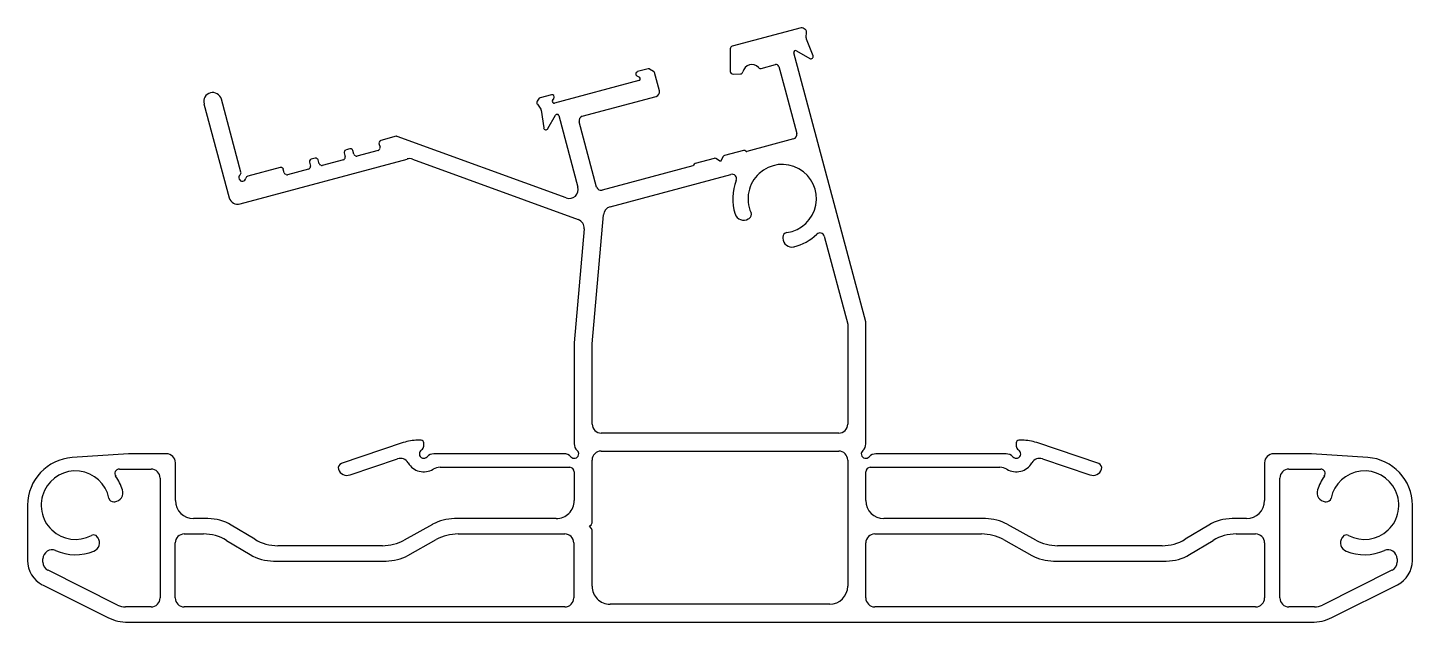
# Model space of a CAD drawing. Extents: x 3077 to 3231, y 615 to 681.
import ezdxf

# ---------------------------------------------------------------- set-up
doc = ezdxf.new("R2010")
doc.units = 0
doc.layers.get('0').update_dxf_attribs({"linetype": 'CONTINUOUS'})

msp = doc.modelspace()

# ---------------------------------------------------------------- linework, layer by layer
for p, q in [((3162.96, 681.12), (3155.32, 679.07)), ((3163.43, 680.94), (3163.19, 681.09)), ((3163.53, 679.99), (3163.58, 680.66)), ((3164.29, 678.02), (3163.55, 679.85)), ((3155.1, 678.78), (3155.1, 676.27)), ((3170.15, 648.49), (3162.15, 678.34)), ((3162.44, 678.57), (3163.93, 677.71)), ((3145.97, 676.56), (3144.78, 676.25)), ((3146.59, 676.27), (3146.12, 676.54)), ((3158.53, 676.61), (3160.12, 677.04)), ((3160.48, 676.83), (3161.18, 674.23)), ((3144.96, 675.26), (3135.59, 672.75)), ((3144.72, 675.79), (3145.01, 675.62)), ((3147.23, 674.11), (3146.69, 676.15)), ((3155.41, 675.97), (3156.23, 676)), ((3135.25, 673.69), (3133.99, 673.35)), ((3138.67, 671.29), (3146.88, 673.49)), ((3161.18, 674.23), (3162.48, 669.39)), ((3096.66, 672.67), (3099.45, 662.23)), ((3100.76, 665.1), (3098.59, 673.19)), ((3133.8, 673.21), (3133.66, 672.97)), ((3133.68, 672.65), (3134.06, 672.1)), ((3134.1, 671.96), (3134.38, 670.01)), ((3135.36, 673.04), (3135.53, 673.32)), ((3134.84, 669.92), (3135.7, 671.41)), ((3136.06, 671.38), (3138.19, 663.43)), ((3140.26, 663.44), (3138.32, 670.68)), ((3118, 669.07), (3116.29, 668.61)), ((3136.88, 662.23), (3118.12, 669.06)), ((3112.31, 667.48), (3112.25, 667.38)), ((3112.85, 667.69), (3112.43, 667.58)), ((3113.1, 667.61), (3113, 667.67)), ((3113.31, 667.07), (3113.2, 667.49)), ((3116.01, 667.5), (3113.65, 666.87)), ((3116.09, 668.26), (3116.21, 667.85)), ((3116.17, 668.52), (3116.11, 668.42)), ((3116.19, 667.69), (3116.13, 667.59)), ((3156.58, 667.5), (3154.47, 666.93)), ((3162.12, 668.78), (3156.93, 667.39)), ((3100.67, 661.58), (3119.23, 666.55)), ((3108.37, 666.19), (3108.48, 665.77)), ((3108.44, 666.45), (3108.39, 666.35)), ((3108.99, 666.65), (3108.57, 666.54)), ((3109.24, 666.57), (3109.14, 666.63)), ((3109.44, 666.03), (3109.33, 666.45)), ((3109.64, 665.85), (3109.54, 665.91)), ((3112.14, 666.46), (3109.79, 665.83)), ((3112.23, 667.23), (3112.34, 666.81)), ((3112.32, 666.66), (3112.26, 666.56)), ((3113.5, 666.89), (3113.4, 666.95)), ((3119.83, 666.53), (3138.22, 659.83)), ((3150.95, 665.78), (3140.87, 663.08)), ((3153.3, 666.62), (3151.2, 666.06)), ((3154.02, 666.29), (3153.49, 666.6)), ((3154.32, 666.82), (3154.02, 666.29)), ((3105.12, 665.62), (3101.53, 664.66)), ((3105.38, 665.54), (3105.27, 665.6)), ((3105.58, 665), (3105.47, 665.42)), ((3105.78, 664.82), (3105.67, 664.88)), ((3108.28, 665.43), (3105.93, 664.8)), ((3108.46, 665.62), (3108.4, 665.52)), ((3141.76, 661.25), (3155.16, 664.84)), ((3139.77, 646.04), (3141.02, 660.37)), ((3157.11, 659.9), (3157.21, 659.96)), ((3138.87, 658.8), (3137.77, 646.13)), ((3160.94, 657.88), (3160.94, 657.76)), ((3165.54, 657.98), (3168.15, 648.23)), ((3168.15, 648.23), (3168.15, 637.13)), ((3170.15, 634.95), (3170.15, 648.49)), ((3137.77, 646.13), (3137.77, 634.95)), ((3139.77, 637.13), (3139.77, 646.04)), ((3118.79, 635.07), (3111.91, 632.75)), ((3120.77, 635.33), (3120.39, 635.33)), ((3121.07, 634.69), (3121.07, 635.03)), ((3167.15, 636.13), (3140.77, 636.13)), ((3186.85, 635.03), (3186.85, 634.69)), ((3187.53, 635.33), (3187.15, 635.33)), ((3196.01, 632.75), (3189.13, 635.07)), ((3088.26, 633.83), (3082.03, 633.41)), ((3092.49, 633.83), (3088.26, 633.83)), ((3136.65, 633.83), (3122.18, 633.83)), ((3140.75, 634.13), (3167.14, 634.13)), ((3185.73, 633.83), (3171.27, 633.83)), ((3219.66, 633.83), (3215.43, 633.83)), ((3225.88, 633.42), (3219.66, 633.83)), ((3087.26, 632.13), (3090.79, 632.13)), ((3093.49, 628.63), (3093.49, 632.83)), ((3112.88, 631.49), (3118.15, 633.27)), ((3122.87, 632.33), (3137.27, 632.33)), ((3139.75, 626.18), (3139.75, 633.13)), ((3168.14, 633.13), (3168.14, 619.13)), ((3170.65, 632.33), (3185.05, 632.33)), ((3189.77, 633.27), (3195.04, 631.49)), ((3214.43, 632.83), (3214.43, 628.63)), ((3217.13, 632.13), (3220.66, 632.13)), ((3091.79, 631.13), (3091.79, 617.83)), ((3137.77, 631.83), (3137.77, 628.63)), ((3170.15, 628.63), (3170.15, 631.83)), ((3216.13, 617.83), (3216.13, 631.13)), ((3077.08, 628.13), (3077.08, 621.98)), ((3086.64, 628.5), (3086.75, 628.51)), ((3221.16, 628.51), (3221.28, 628.5)), ((3230.84, 621.98), (3230.84, 628.13)), ((3097.1, 626.63), (3095.49, 626.63)), ((3102.3, 624.34), (3099.68, 625.91)), ((3122.05, 626), (3118.9, 624.25)), ((3135.77, 626.63), (3124.47, 626.63)), ((3139.45, 625.78), (3139.68, 626)), ((3139.68, 625.55), (3139.45, 625.78)), ((3183.44, 626.63), (3172.15, 626.63)), ((3189.02, 624.25), (3185.87, 626)), ((3208.24, 625.91), (3205.62, 624.34)), ((3212.43, 626.63), (3210.82, 626.63)), ((3084.88, 624.52), (3084.81, 624.62)), ((3094.46, 624.93), (3096.6, 624.93)), ((3119.3, 622.55), (3122.46, 624.3)), ((3124.88, 624.93), (3136.73, 624.93)), ((3139.75, 619.13), (3139.75, 625.37)), ((3171.15, 624.93), (3183.01, 624.93)), ((3185.43, 624.3), (3188.58, 622.55)), ((3211.29, 624.93), (3213.43, 624.93)), ((3223.11, 624.62), (3223.04, 624.52)), ((3093.46, 617.83), (3093.46, 623.93)), ((3099.17, 624.21), (3101.8, 622.64)), ((3116.47, 623.63), (3104.87, 623.63)), ((3137.73, 623.93), (3137.73, 617.83)), ((3170.15, 617.83), (3170.15, 623.93)), ((3203.05, 623.63), (3191.45, 623.63)), ((3206.09, 622.64), (3208.71, 624.21)), ((3214.43, 623.93), (3214.43, 617.83)), ((3078.78, 621.8), (3078.78, 622.17)), ((3104.37, 621.93), (3116.88, 621.93)), ((3191.01, 621.93), (3203.52, 621.93)), ((3229.14, 622.17), (3229.14, 621.8)), ((3087.06, 617.04), (3079.34, 620.9)), ((3228.58, 620.9), (3220.86, 617.04)), ((3078.71, 619.3), (3086, 615.66)), ((3221.89, 615.66), (3229.18, 619.3)), ((3090.79, 616.83), (3087.96, 616.83)), ((3136.73, 616.83), (3094.46, 616.83)), ((3166.14, 617.13), (3141.75, 617.13)), ((3213.43, 616.83), (3171.15, 616.83)), ((3219.96, 616.83), (3217.13, 616.83)), ((3088.23, 615.13), (3219.66, 615.13))]:
    msp.add_line(p, q)
for centre, radius, start, end in [((3163.04, 680.83), 0.3, 60.0449, 105), ((3163.28, 680.68), 0.3, 355.3153, 60.0449), ((3163.82, 679.97), 0.3, 175.3153, 202), ((3155.4, 678.78), 0.3, 105, 180), ((3162.34, 678.4), 0.2, 60, 195), ((3146.02, 676.37), 0.2, 60, 105.0236), ((3157.49, 676.03), 1, 42.4864, 167.8949), ((3158.45, 676.9), 0.3, 222.4864, 285), ((3160.19, 676.75), 0.3, 15.0036, 105), ((3164.06, 677.93), 0.25, 240, 22), ((3144.85, 676), 0.25, 105, 240), ((3144.91, 675.45), 0.2, 285, 60), ((3146.49, 676.1), 0.2, 15, 60), ((3155.4, 676.27), 0.3, 180, 272), ((3156.22, 676.3), 0.3, 272, 347.8949), ((3097.63, 672.93), 1, 15, 195), ((3135.31, 673.45), 0.25, 330, 105), ((3146.75, 673.98), 0.5, 285, 15), ((3133.92, 672.82), 0.3, 150, 214.6847), ((3134.06, 673.06), 0.3, 105, 150), ((3133.8, 671.94), 0.3, 5.6319, 32.2138), ((3135.54, 672.94), 0.2, 150, 285), ((3135.87, 671.31), 0.2, 22.7624, 150), ((3138.8, 670.81), 0.5, 105, 195), ((3118.05, 668.87), 0.2, 70.0037, 105), ((3134.62, 670.04), 0.25, 188, 330), ((3161.99, 669.26), 0.5, 285, 15), ((3112.42, 667.28), 0.2, 150, 195), ((3112.48, 667.38), 0.2, 105, 150), ((3112.9, 667.5), 0.2, 60, 105), ((3113, 667.44), 0.2, 15, 60), ((3115.95, 667.69), 0.2, 285, 330), ((3116.29, 668.32), 0.2, 150, 195), ((3116.35, 668.42), 0.2, 105, 150), ((3116.01, 667.79), 0.2, 330, 15), ((3156.64, 667.26), 0.25, 40.377, 105), ((3156.91, 667.48), 0.1, 220.377, 285), ((3108.56, 666.25), 0.2, 150, 195), ((3108.62, 666.35), 0.2, 105, 150), ((3108.29, 665.72), 0.2, 330, 15), ((3109.04, 666.46), 0.2, 60, 105), ((3109.14, 666.4), 0.2, 15, 60), ((3109.64, 666.09), 0.2, 195, 240), ((3109.74, 666.03), 0.2, 240, 285), ((3112.09, 666.66), 0.2, 285, 330), ((3112.15, 666.76), 0.2, 330, 15), ((3113.5, 667.12), 0.2, 195, 240), ((3113.6, 667.06), 0.2, 240, 285), ((3119.49, 665.59), 1, 70.0037, 105.0037), ((3150.92, 665.88), 0.1, 285, 349.623), ((3151.27, 665.82), 0.25, 105, 169.623), ((3153.37, 666.38), 0.25, 60.0041, 105), ((3154.54, 666.69), 0.25, 105, 150.0041), ((3160.87, 662.15), 3.8, 277.5662, 204.2114), ((3100.92, 664.49), 0.4, 130.3769, 349.6231), ((3100.47, 665.03), 0.3, 310.3769, 15), ((3101.61, 664.37), 0.3, 105, 169.6231), ((3105.17, 665.42), 0.2, 60, 105), ((3105.28, 665.37), 0.2, 15, 60), ((3105.77, 665.05), 0.2, 195, 240), ((3105.88, 664.99), 0.2, 240, 285), ((3108.23, 665.62), 0.2, 285, 330), ((3155.29, 664.36), 0.5, 338.4197, 105.0037), ((3137.22, 663.17), 1, 250.0037, 15), ((3140.74, 663.57), 0.5, 195, 285), ((3160.87, 662.15), 5.5, 158.4197, 198.0528), ((3100.41, 662.54), 1, 197.9325, 285.0037), ((3142.02, 660.28), 1, 105.0037, 175), ((3137.88, 658.89), 1, 355, 70.0037), ((3156.59, 660.76), 1, 198.0629, 300.9177), ((3156.95, 660.39), 0.5, 300.8888, 24.2114), ((3161.44, 657.89), 0.5, 97.5662, 180.8888), ((3160.87, 662.15), 5.5, 283.7283, 314.206), ((3165.06, 657.85), 0.5, 15, 134.206), ((3161.94, 657.78), 1, 180.8888, 283.7283), ((3140.77, 637.13), 1, 180, 270), ((3167.15, 637.13), 1, 270, 0), ((3120.39, 630.33), 5, 90, 108.6166), ((3120.77, 635.03), 0.3, 0, 90), ((3187.15, 635.03), 0.3, 90, 180), ((3187.53, 630.33), 5, 71.3834, 90), ((3092.49, 632.83), 1, 0, 90), ((3121.07, 633.83), 0.5, 120, 318.1897), ((3120.57, 634.69), 0.5, 300, 360), ((3122.18, 632.83), 1, 90, 138.1897), ((3136.65, 632.83), 1, 41.9353, 90.0798), ((3137.77, 633.83), 0.5, 221.8103, 48.1897), ((3138.77, 634.95), 1, 180, 228.1897), ((3140.75, 633.13), 1, 90, 180), ((3167.14, 633.13), 1, 0, 90), ((3170.15, 633.83), 0.5, 131.8103, 318.1897), ((3169.15, 634.94), 1, 311.9642, 0.0847), ((3171.27, 632.83), 1, 90, 138.1897), ((3185.73, 632.83), 1, 41.8103, 90), ((3186.85, 633.83), 0.5, 221.8103, 60), ((3187.35, 634.69), 0.5, 180, 240), ((3215.43, 632.83), 1, 90, 180), ((3082.38, 628.13), 5.3, 93.7944, 180), ((3082.38, 628.13), 3.8, 11.6774, 298.0265), ((3087.26, 631.63), 0.5, 90, 215.6853), ((3090.79, 631.13), 1, 0, 90), ((3112.07, 632.27), 0.5, 108.4384, 198.4259), ((3112.54, 632.43), 1, 198.4373, 289.9498), ((3118.47, 632.32), 1, 30.1788, 108.6166), ((3121.07, 633.83), 2, 210.1788, 301.0027), ((3122.87, 630.83), 1.5, 89.9963, 121.0027), ((3137.27, 631.83), 0.5, 0.0037, 90), ((3170.65, 631.83), 0.5, 90, 180), ((3185.05, 630.83), 1.5, 58.9973, 90.0037), ((3186.85, 633.83), 2, 238.9973, 329.8212), ((3189.45, 632.32), 1, 71.3834, 149.8212), ((3195.38, 632.43), 1, 250.0502, 341.5627), ((3195.85, 632.27), 0.5, 341.5741, 71.5616), ((3217.13, 631.13), 1, 90, 180), ((3220.66, 631.63), 0.5, 324.3147, 90), ((3225.54, 628.13), 3.8, 241.9735, 168.3226), ((3225.54, 628.13), 5.3, 0, 86.2206), ((3082.38, 628.13), 5.5, 17.8396, 35.6853), ((3225.54, 628.13), 5.5, 144.3147, 162.1604), ((3086.59, 629), 0.5, 191.6774, 275), ((3086.67, 629.51), 1, 275, 17.8396), ((3221.25, 629.51), 1, 162.1604, 265), ((3221.32, 629), 0.5, 265, 348.3226), ((3095.49, 628.63), 2, 180, 270), ((3135.77, 628.63), 2, 269.9963, 360), ((3172.15, 628.63), 2, 180, 270), ((3212.43, 628.63), 2, 270, 360), ((3097.1, 621.63), 5, 59.0362, 90), ((3124.47, 621.63), 5, 90, 118.9838), ((3139.5, 626.18), 0.25, 315, 0.013), ((3183.44, 621.63), 5, 61.0162, 90), ((3210.82, 621.63), 5, 90, 120.9638), ((3084.4, 624.33), 0.5, 35, 118.0265), ((3084.06, 623.95), 1, 291.8721, 35), ((3094.46, 623.93), 1, 90, 180), ((3096.6, 619.93), 5, 59.0362, 90), ((3104.87, 628.63), 5, 239.0362, 270), ((3116.47, 628.63), 5, 270, 298.9838), ((3124.88, 619.93), 5, 90, 118.9838), ((3136.73, 623.93), 1, 0, 89.9963), ((3139.5, 625.37), 0.25, 359.9799, 45), ((3171.15, 623.93), 1, 90, 180), ((3183.01, 619.93), 5, 61.0162, 90), ((3191.45, 628.63), 5, 241.0162, 270), ((3203.05, 628.63), 5, 270, 300.9638), ((3211.29, 619.93), 5, 90, 120.9638), ((3213.43, 623.93), 1, 0, 90), ((3223.86, 623.95), 1, 145, 248.1279), ((3223.52, 624.33), 0.5, 61.9735, 145), ((3079.78, 622.17), 1, 66.4218, 180), ((3082.38, 628.13), 5.5, 246.4218, 291.8721), ((3225.54, 628.13), 5.5, 248.1279, 293.5782), ((3228.14, 622.17), 1, 0, 113.5782), ((3080.08, 621.97), 3, 179.7275, 242.7674), ((3079.78, 621.8), 1, 180, 243.4349), ((3104.37, 626.93), 5, 239.0362, 270), ((3116.88, 626.93), 5, 270, 298.9838), ((3191.01, 626.93), 5, 241.0162, 270), ((3203.52, 626.93), 5, 270, 300.9638), ((3228.14, 621.8), 1, 296.5651, 360), ((3227.84, 621.98), 3, 296.5651, 360), ((3141.75, 619.13), 2, 179.9799, 270), ((3166.14, 619.13), 2, 270, 360), ((3087.96, 618.83), 2, 243.4349, 270), ((3090.79, 617.83), 1, 270, 0), ((3094.46, 617.83), 1, 180, 270), ((3136.73, 617.83), 1, 270, 0), ((3171.15, 617.83), 1, 180, 270), ((3213.43, 617.83), 1, 270, 0), ((3217.13, 617.83), 1, 180, 270), ((3219.96, 618.83), 2, 270, 296.5651), ((3088.23, 620.13), 5, 243.4349, 270), ((3219.66, 620.13), 5, 270, 296.5651)]:
    msp.add_arc(centre, radius, start, end)

doc.saveas('drawing.dxf')
